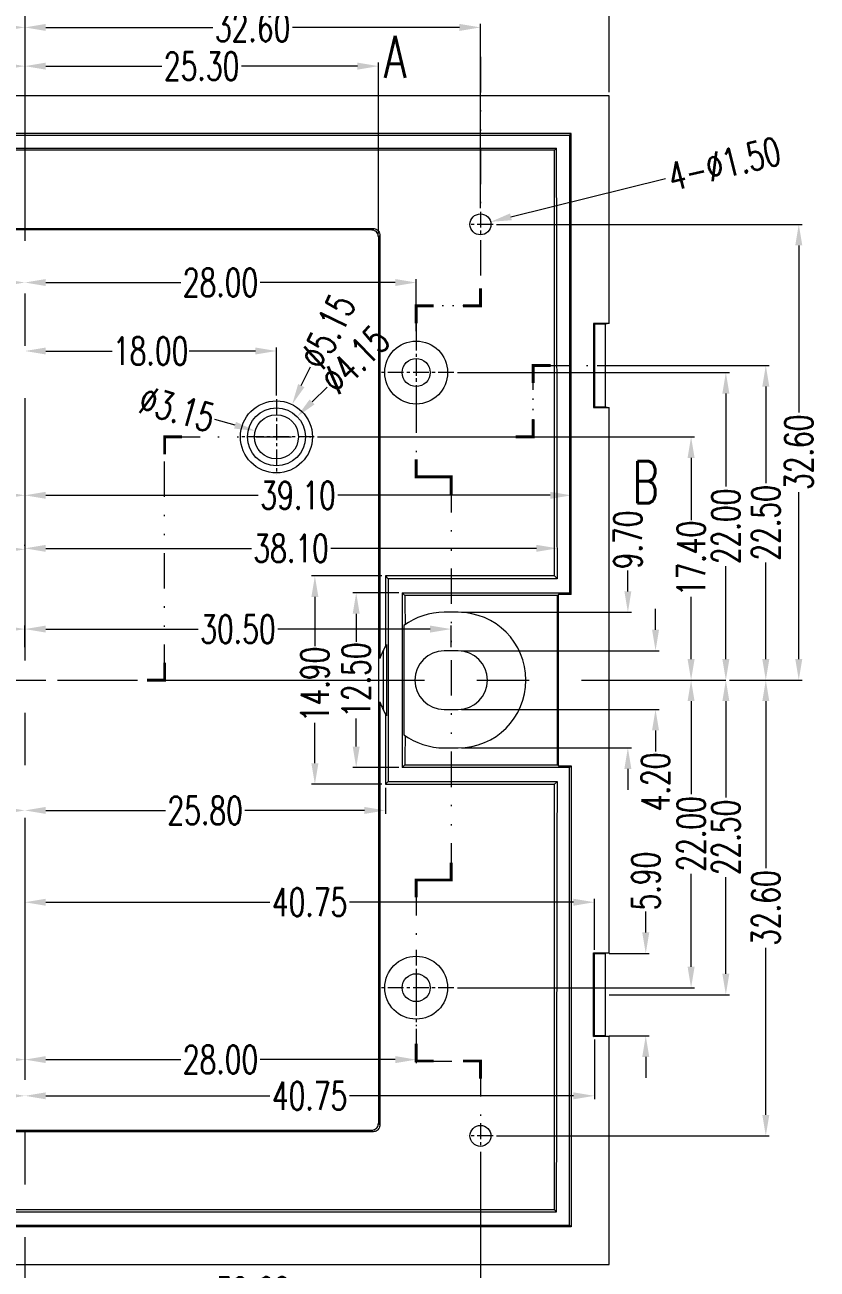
# Model space of a CAD drawing. Header units: millimetres. Extents: x 1179 to 2103, y 2567 to 2779.
# Drawn here: x 1583.4 to 1640.1, y 2640.8 to 2729.8 of the extents above; entities that cross this region are included whole.
import ezdxf
from ezdxf.enums import TextEntityAlignment as Align

# ---------------------------------------------------------------- set-up
doc = ezdxf.new("R2010")
doc.units = ezdxf.units.MM
for name, pattern in [('CENTER', [0.6, 0.375, -0.075, 0.075, -0.075]), ('DIVIDE', [31.75, 12.7, -6.35, 0, -6.35, 0, -6.35]), ('PHANTOM', [0.8, 0.45, -0.05, 0.1, -0.05, 0.1, -0.05])]:
    doc.linetypes.add(name, pattern=pattern)
doc.layers.get('Defpoints').update_dxf_attribs({"linetype": 'CONTINUOUS'})
for name, color, linetype, lineweight in [('dim', 82, 'CONTINUOUS', 9), ('hatch', 56, 'CONTINUOUS', 9), ('part', 7, 'CONTINUOUS', 20)]:
    doc.layers.add(name, color=color, linetype=linetype, lineweight=lineweight)
doc.styles.get("Standard").update_dxf_attribs({"font": 'romans.shx', "width": 0.7})
doc.dimstyles.new('02', dxfattribs={"dimscale": 0.5, "dimtxt": 4, "dimasz": 3, "dimexe": 0.5, "dimexo": 0.5, "dimgap": 0.09, "dimtad": 0, "dimzin": 0, "dimdsep": 46, "dimtxsty": 'Standard', "dimcen": 0, "dimclrd": 256, "dimclre": 256, "dimclrt": 6, "dimazin": 2, "dimtp": 0.01, "dimtm": 0.01, "dimtfac": 1, "dimtofl": 0, "dimtmove": 0, "dimatfit": 0, "dimfxl": 0, "dimtolj": 1, "dimtzin": 0, "dimlwd": -1, "dimlwe": -1, "dimarcsym": 0})

# ---------------------------------------------------------------- blocks, each defined once
blk = doc.blocks.new('*D153')
at = {"layer": 'Defpoints', "color": 0}
for p in [(3264.104, -1265.693), (3260.813, -1278.193), (3264.104, -1278.193)]:
    blk.add_point(p, dxfattribs=at)
at = {"layer": 'dim'}
for p, q in [((3263.854, -1265.693), (3260.563, -1265.693)), ((3260.813, -1267.193), (3260.813, -1269.198)), ((3260.813, -1276.693), (3260.813, -1274.688)), ((3263.854, -1278.193), (3260.563, -1278.193))]:
    blk.add_line(p, q, dxfattribs=at)
for points in [[(3260.563, -1267.193), (3261.063, -1267.193), (3260.813, -1265.693)], [(3260.563, -1276.693), (3261.063, -1276.693), (3260.813, -1278.193)]]:
    blk.add_solid(points, dxfattribs=at)
at = {"layer": 'dim', "color": 6, "insert": (3260.813, -1271.943), "char_height": 2, "attachment_point": 5, "rotation": 90}
blk.add_mtext('\\A1;12.50', dxfattribs=at)
blk = doc.blocks.new('*D152')
at = {"layer": 'Defpoints', "color": 0}
for p in [(3253.588, -1254.115), (3256.62, -1254.97)]:
    blk.add_point(p, dxfattribs=at)
at = {"layer": 'dim'}
blk.add_line((3252.145, -1253.709), (3250.701, -1253.302), dxfattribs=at)
blk.add_solid([(3252.212, -1253.468), (3252.077, -1253.949), (3253.588, -1254.115)], dxfattribs=at)
at = {"layer": 'dim', "color": 6, "insert": (3247.995, -1252.54), "char_height": 2, "attachment_point": 5, "rotation": 344.2674}
blk.add_mtext('\\A1;∅3.15', dxfattribs=at)
blk = doc.blocks.new('*D151')
at = {"layer": 'Defpoints', "color": 0}
for p in [(3256.587, -1253.09), (3253.622, -1255.995)]:
    blk.add_point(p, dxfattribs=at)
at = {"layer": 'dim'}
blk.add_line((3257.658, -1252.041), (3258.73, -1250.991), dxfattribs=at)
blk.add_solid([(3257.483, -1251.862), (3257.833, -1252.219), (3256.587, -1253.09)], dxfattribs=at)
at = {"layer": 'dim', "color": 6, "insert": (3260.738, -1249.023), "char_height": 2, "attachment_point": 5, "rotation": 44.4135}
blk.add_mtext('\\A1;∅4.15', dxfattribs=at)
blk = doc.blocks.new('*D150')
at = {"layer": 'Defpoints', "color": 0}
for p in [(3256.229, -1252.226), (3253.98, -1256.859)]:
    blk.add_point(p, dxfattribs=at)
at = {"layer": 'dim'}
blk.add_line((3256.884, -1250.876), (3257.538, -1249.527), dxfattribs=at)
blk.add_solid([(3256.659, -1250.767), (3257.108, -1250.986), (3256.229, -1252.226)], dxfattribs=at)
at = {"layer": 'dim', "color": 6, "insert": (3258.766, -1246.997), "char_height": 2, "attachment_point": 5, "rotation": 64.1147}
blk.add_mtext('\\A1;∅5.15', dxfattribs=at)
blk = doc.blocks.new('*D132')
at = {"layer": 'Defpoints', "color": 0}
for p in [(3268.104, -1269.843), (3268.104, -1274.043), (3282.233, -1274.043)]:
    blk.add_point(p, dxfattribs=at)
at = {"layer": 'dim'}
for p, q in [((3282.233, -1268.343), (3282.233, -1266.843)), ((3268.354, -1269.843), (3282.483, -1269.843)), ((3268.354, -1274.043), (3282.483, -1274.043)), ((3282.233, -1275.543), (3282.233, -1277.043))]:
    blk.add_line(p, q, dxfattribs=at)
for points in [[(3281.983, -1268.343), (3282.483, -1268.343), (3282.233, -1269.843)], [(3281.983, -1275.543), (3282.483, -1275.543), (3282.233, -1274.043)]]:
    blk.add_solid(points, dxfattribs=at)
at = {"layer": 'dim', "color": 6, "insert": (3282.233, -1279.221), "char_height": 2, "attachment_point": 5, "rotation": 90}
blk.add_mtext('\\A1;4.20', dxfattribs=at)
blk = doc.blocks.new('*D129')
at = {"layer": 'Defpoints', "color": 0}
for p in [(3237.104, -1268.291), (3237.104, -1268.291), (3207.104, -1269.343)]:
    blk.add_point(p, dxfattribs=at)
at = {"layer": 'dim'}
for p, q in [((3207.104, -1269.093), (3207.104, -1268.041)), ((3208.604, -1268.291), (3219.259, -1268.291)), ((3235.604, -1268.291), (3224.949, -1268.291))]:
    blk.add_line(p, q, dxfattribs=at)
for points in [[(3208.604, -1268.041), (3208.604, -1268.541), (3207.104, -1268.291)], [(3235.604, -1268.041), (3235.604, -1268.541), (3237.104, -1268.291)]]:
    blk.add_solid(points, dxfattribs=at)
at = {"layer": 'dim', "color": 6, "insert": (3222.104, -1268.291), "char_height": 2, "attachment_point": 5}
blk.add_mtext('\\A1;30.00', dxfattribs=at)
blk = doc.blocks.new('*D128')
at = {"layer": 'Defpoints', "color": 0}
for p in [(3237.104, -1268.291), (3237.104, -1269.843), (3267.604, -1269.843)]:
    blk.add_point(p, dxfattribs=at)
at = {"layer": 'dim'}
for p, q in [((3237.104, -1269.593), (3237.104, -1268.041)), ((3267.604, -1269.593), (3267.604, -1268.041)), ((3238.604, -1268.291), (3249.509, -1268.291)), ((3266.104, -1268.291), (3255.199, -1268.291))]:
    blk.add_line(p, q, dxfattribs=at)
for points in [[(3238.604, -1268.041), (3238.604, -1268.541), (3237.104, -1268.291)], [(3266.104, -1268.041), (3266.104, -1268.541), (3267.604, -1268.291)]]:
    blk.add_solid(points, dxfattribs=at)
at = {"layer": 'dim', "color": 6, "insert": (3252.354, -1268.291), "char_height": 2, "attachment_point": 5}
blk.add_mtext('\\A1;30.50', dxfattribs=at)
blk = doc.blocks.new('*D127')
at = {"layer": 'Defpoints', "color": 0}
for p in [(3268.104, -1267.093), (3280.252, -1267.093), (3268.104, -1276.793)]:
    blk.add_point(p, dxfattribs=at)
at = {"layer": 'dim'}
for p, q in [((3280.252, -1265.593), (3280.252, -1264.093)), ((3268.354, -1267.093), (3280.502, -1267.093)), ((3268.354, -1276.793), (3280.502, -1276.793)), ((3280.252, -1278.293), (3280.252, -1279.793))]:
    blk.add_line(p, q, dxfattribs=at)
for points in [[(3280.002, -1265.593), (3280.502, -1265.593), (3280.252, -1267.093)], [(3280.002, -1278.293), (3280.502, -1278.293), (3280.252, -1276.793)]]:
    blk.add_solid(points, dxfattribs=at)
at = {"layer": 'dim', "color": 6, "insert": (3280.252, -1261.914), "char_height": 2, "attachment_point": 5, "rotation": 90}
blk.add_mtext('\\A1;9.70', dxfattribs=at)
blk = doc.blocks.new('*D123')
at = {"layer": 'Defpoints', "color": 0}
for p in [(3268.977, -1239.523), (3270.432, -1239.162)]:
    blk.add_point(p, dxfattribs=at)
at = {"layer": 'dim'}
blk.add_line((3271.888, -1238.801), (3282.946, -1236.059), dxfattribs=at)
blk.add_solid([(3271.828, -1238.558), (3271.949, -1239.044), (3270.432, -1239.162)], dxfattribs=at)
at = {"layer": 'dim', "color": 6, "insert": (3287.163, -1235.013), "char_height": 2, "attachment_point": 5, "rotation": 13.92606}
blk.add_mtext('\\A1;4-∅1.50', dxfattribs=at)
blk = doc.blocks.new('*D122')
at = {"layer": 'Defpoints', "color": 0}
for p in [(3287.264, -1271.943), (3287.264, -1271.943), (3278.66, -1294.443)]:
    blk.add_point(p, dxfattribs=at)
at = {"layer": 'dim'}
for p, q in [((3287.264, -1273.443), (3287.264, -1280.348)), ((3287.264, -1292.943), (3287.264, -1286.038)), ((3278.91, -1294.443), (3287.514, -1294.443))]:
    blk.add_line(p, q, dxfattribs=at)
for points in [[(3287.014, -1273.443), (3287.514, -1273.443), (3287.264, -1271.943)], [(3287.014, -1292.943), (3287.514, -1292.943), (3287.264, -1294.443)]]:
    blk.add_solid(points, dxfattribs=at)
at = {"layer": 'dim', "color": 6, "insert": (3287.264, -1283.193), "char_height": 2, "attachment_point": 5, "rotation": 90}
blk.add_mtext('\\A1;22.50', dxfattribs=at)
blk = doc.blocks.new('*D121')
at = {"layer": 'Defpoints', "color": 0}
for p in [(3277.804, -1249.443), (3290.123, -1271.943), (3290.123, -1271.943)]:
    blk.add_point(p, dxfattribs=at)
at = {"layer": 'dim'}
for p, q in [((3278.054, -1249.443), (3290.373, -1249.443)), ((3290.123, -1250.943), (3290.123, -1257.848)), ((3290.123, -1270.443), (3290.123, -1263.538))]:
    blk.add_line(p, q, dxfattribs=at)
for points in [[(3289.873, -1250.943), (3290.373, -1250.943), (3290.123, -1249.443)], [(3289.873, -1270.443), (3290.373, -1270.443), (3290.123, -1271.943)]]:
    blk.add_solid(points, dxfattribs=at)
at = {"layer": 'dim', "color": 6, "insert": (3290.123, -1260.693), "char_height": 2, "attachment_point": 5, "rotation": 90}
blk.add_mtext('\\A1;22.50', dxfattribs=at)
blk = doc.blocks.new('*D120')
at = {"layer": 'Defpoints', "color": 0}
for p in [(3278.66, -1291.491), (3281.532, -1291.491), (3278.66, -1297.394)]:
    blk.add_point(p, dxfattribs=at)
at = {"layer": 'dim'}
for p, q in [((3281.532, -1289.991), (3281.532, -1288.491)), ((3278.91, -1291.491), (3281.782, -1291.491)), ((3278.91, -1297.394), (3281.782, -1297.394)), ((3281.532, -1298.894), (3281.532, -1300.394))]:
    blk.add_line(p, q, dxfattribs=at)
for points in [[(3281.282, -1289.991), (3281.782, -1289.991), (3281.532, -1291.491)], [(3281.282, -1298.894), (3281.782, -1298.894), (3281.532, -1297.394)]]:
    blk.add_solid(points, dxfattribs=at)
at = {"layer": 'dim', "color": 6, "insert": (3281.532, -1286.313), "char_height": 2, "attachment_point": 5, "rotation": 90}
blk.add_mtext('\\A1;5.90', dxfattribs=at)
blk = doc.blocks.new('*D119')
at = {"layer": 'Defpoints', "color": 0}
for p in [(3262.906, -1264.494), (3257.857, -1279.391), (3262.906, -1279.391)]:
    blk.add_point(p, dxfattribs=at)
at = {"layer": 'dim'}
for p, q in [((3262.656, -1264.494), (3257.607, -1264.494)), ((3257.857, -1265.994), (3257.857, -1269.509)), ((3257.857, -1277.891), (3257.857, -1274.999)), ((3262.656, -1279.391), (3257.607, -1279.391))]:
    blk.add_line(p, q, dxfattribs=at)
for points in [[(3257.607, -1265.994), (3258.107, -1265.994), (3257.857, -1264.494)], [(3257.607, -1277.891), (3258.107, -1277.891), (3257.857, -1279.391)]]:
    blk.add_solid(points, dxfattribs=at)
at = {"layer": 'dim', "color": 6, "insert": (3257.857, -1272.254), "char_height": 2, "attachment_point": 5, "rotation": 90}
blk.add_mtext('\\A1;14.90', dxfattribs=at)
blk = doc.blocks.new('*D117')
at = {"layer": 'Defpoints', "color": 0}
for p in [(3211.303, -1279.391), (3237.104, -1281.264), (3237.104, -1281.264)]:
    blk.add_point(p, dxfattribs=at)
at = {"layer": 'dim'}
for p, q in [((3211.303, -1279.641), (3211.303, -1281.514)), ((3212.803, -1281.264), (3221.359, -1281.264)), ((3235.604, -1281.264), (3227.049, -1281.264))]:
    blk.add_line(p, q, dxfattribs=at)
for points in [[(3212.803, -1281.014), (3212.803, -1281.514), (3211.303, -1281.264)], [(3235.604, -1281.014), (3235.604, -1281.514), (3237.104, -1281.264)]]:
    blk.add_solid(points, dxfattribs=at)
at = {"layer": 'dim', "color": 6, "insert": (3224.204, -1281.264), "char_height": 2, "attachment_point": 5}
blk.add_mtext('\\A1;25.80', dxfattribs=at)
blk = doc.blocks.new('*D116')
at = {"layer": 'Defpoints', "color": 0}
for p in [(3262.906, -1279.391), (3237.104, -1281.264), (3237.104, -1281.264)]:
    blk.add_point(p, dxfattribs=at)
at = {"layer": 'dim'}
for p, q in [((3262.906, -1279.641), (3262.906, -1281.514)), ((3238.604, -1281.264), (3247.16, -1281.264)), ((3261.406, -1281.264), (3252.85, -1281.264))]:
    blk.add_line(p, q, dxfattribs=at)
for points in [[(3238.604, -1281.014), (3238.604, -1281.514), (3237.104, -1281.264)], [(3261.406, -1281.014), (3261.406, -1281.514), (3262.906, -1281.264)]]:
    blk.add_solid(points, dxfattribs=at)
at = {"layer": 'dim', "color": 6, "insert": (3250.005, -1281.264), "char_height": 2, "attachment_point": 5}
blk.add_mtext('\\A1;25.80', dxfattribs=at)
blk = doc.blocks.new('*D115')
at = {"layer": 'Defpoints', "color": 0}
for p in [(3290.123, -1271.943), (3290.123, -1271.943), (3270.604, -1304.543)]:
    blk.add_point(p, dxfattribs=at)
at = {"layer": 'dim'}
for p, q in [((3290.123, -1273.443), (3290.123, -1285.398)), ((3290.123, -1303.043), (3290.123, -1291.088)), ((3270.854, -1304.543), (3290.373, -1304.543))]:
    blk.add_line(p, q, dxfattribs=at)
for points in [[(3289.873, -1273.443), (3290.373, -1273.443), (3290.123, -1271.943)], [(3289.873, -1303.043), (3290.373, -1303.043), (3290.123, -1304.543)]]:
    blk.add_solid(points, dxfattribs=at)
at = {"layer": 'dim', "color": 6, "insert": (3290.123, -1288.243), "char_height": 2, "attachment_point": 5, "rotation": 90}
blk.add_mtext('\\A1;32.60', dxfattribs=at)
blk = doc.blocks.new('*D114')
at = {"layer": 'Defpoints', "color": 0}
for p in [(3284.776, -1271.943), (3284.776, -1271.943), (3267.804, -1293.943)]:
    blk.add_point(p, dxfattribs=at)
at = {"layer": 'dim'}
for p, q in [((3284.776, -1273.443), (3284.776, -1280.098)), ((3284.776, -1292.443), (3284.776, -1285.788)), ((3268.054, -1293.943), (3285.026, -1293.943))]:
    blk.add_line(p, q, dxfattribs=at)
for points in [[(3284.526, -1273.443), (3285.026, -1273.443), (3284.776, -1271.943)], [(3284.526, -1292.443), (3285.026, -1292.443), (3284.776, -1293.943)]]:
    blk.add_solid(points, dxfattribs=at)
at = {"layer": 'dim', "color": 6, "insert": (3284.776, -1282.943), "char_height": 2, "attachment_point": 5, "rotation": 90}
blk.add_mtext('\\A1;22.00', dxfattribs=at)
blk = doc.blocks.new('*D113')
at = {"layer": 'Defpoints', "color": 0}
for p in [(3270.604, -1239.343), (3287.264, -1271.943), (3292.482, -1271.943)]:
    blk.add_point(p, dxfattribs=at)
at = {"layer": 'dim'}
for p, q in [((3270.854, -1239.343), (3292.732, -1239.343)), ((3292.482, -1240.843), (3292.482, -1252.798)), ((3292.482, -1270.443), (3292.482, -1258.488)), ((3287.514, -1271.943), (3292.732, -1271.943))]:
    blk.add_line(p, q, dxfattribs=at)
for points in [[(3292.232, -1240.843), (3292.732, -1240.843), (3292.482, -1239.343)], [(3292.232, -1270.443), (3292.732, -1270.443), (3292.482, -1271.943)]]:
    blk.add_solid(points, dxfattribs=at)
at = {"layer": 'dim', "color": 6, "insert": (3292.482, -1255.643), "char_height": 2, "attachment_point": 5, "rotation": 90}
blk.add_mtext('\\A1;32.60', dxfattribs=at)
blk = doc.blocks.new('*D112')
at = {"layer": 'Defpoints', "color": 0}
for p in [(3267.804, -1249.943), (3287.264, -1271.943), (3287.264, -1271.943)]:
    blk.add_point(p, dxfattribs=at)
at = {"layer": 'dim'}
for p, q in [((3268.054, -1249.943), (3287.514, -1249.943)), ((3287.264, -1251.443), (3287.264, -1258.098)), ((3287.264, -1270.443), (3287.264, -1263.788))]:
    blk.add_line(p, q, dxfattribs=at)
for points in [[(3287.014, -1251.443), (3287.514, -1251.443), (3287.264, -1249.943)], [(3287.014, -1270.443), (3287.514, -1270.443), (3287.264, -1271.943)]]:
    blk.add_solid(points, dxfattribs=at)
at = {"layer": 'dim', "color": 6, "insert": (3287.264, -1260.943), "char_height": 2, "attachment_point": 5, "rotation": 90}
blk.add_mtext('\\A1;22.00', dxfattribs=at)
blk = doc.blocks.new('*D111')
at = {"layer": 'Defpoints', "color": 0}
for p in [(3257.804, -1254.543), (3284.776, -1271.943), (3284.776, -1271.943)]:
    blk.add_point(p, dxfattribs=at)
at = {"layer": 'dim'}
for p, q in [((3258.054, -1254.543), (3285.026, -1254.543)), ((3284.776, -1256.043), (3284.776, -1260.498)), ((3284.776, -1270.443), (3284.776, -1265.988))]:
    blk.add_line(p, q, dxfattribs=at)
for points in [[(3284.526, -1256.043), (3285.026, -1256.043), (3284.776, -1254.543)], [(3284.526, -1270.443), (3285.026, -1270.443), (3284.776, -1271.943)]]:
    blk.add_solid(points, dxfattribs=at)
at = {"layer": 'dim', "color": 6, "insert": (3284.776, -1263.243), "char_height": 2, "attachment_point": 5, "rotation": 90}
blk.add_mtext('\\A1;17.40', dxfattribs=at)
blk = doc.blocks.new('*D110')
at = {"layer": 'Defpoints', "color": 0}
for p in [(3277.853, -1297.394), (3237.104, -1301.678), (3237.104, -1301.678)]:
    blk.add_point(p, dxfattribs=at)
at = {"layer": 'dim'}
for p, q in [((3277.853, -1297.644), (3277.853, -1301.928)), ((3238.604, -1301.678), (3254.634, -1301.678)), ((3276.353, -1301.678), (3260.324, -1301.678))]:
    blk.add_line(p, q, dxfattribs=at)
for points in [[(3238.604, -1301.428), (3238.604, -1301.928), (3237.104, -1301.678)], [(3276.353, -1301.428), (3276.353, -1301.928), (3277.853, -1301.678)]]:
    blk.add_solid(points, dxfattribs=at)
at = {"layer": 'dim', "color": 6, "insert": (3257.479, -1301.678), "char_height": 2, "attachment_point": 5}
blk.add_mtext('\\A1;40.75', dxfattribs=at)
blk = doc.blocks.new('*D109')
at = {"layer": 'Defpoints', "color": 0}
for p in [(3196.356, -1297.394), (3237.104, -1301.678), (3237.104, -1301.678)]:
    blk.add_point(p, dxfattribs=at)
at = {"layer": 'dim'}
for p, q in [((3196.356, -1297.644), (3196.356, -1301.928)), ((3197.856, -1301.678), (3213.885, -1301.678)), ((3235.604, -1301.678), (3219.575, -1301.678))]:
    blk.add_line(p, q, dxfattribs=at)
for points in [[(3197.856, -1301.428), (3197.856, -1301.928), (3196.356, -1301.678)], [(3235.604, -1301.428), (3235.604, -1301.928), (3237.104, -1301.678)]]:
    blk.add_solid(points, dxfattribs=at)
at = {"layer": 'dim', "color": 6, "insert": (3216.73, -1301.678), "char_height": 2, "attachment_point": 5}
blk.add_mtext('\\A1;40.75', dxfattribs=at)
blk = doc.blocks.new('*D108')
at = {"layer": 'Defpoints', "color": 0}
for p in [(3237.104, -1287.831), (3237.104, -1287.831), (3277.853, -1291.491)]:
    blk.add_point(p, dxfattribs=at)
at = {"layer": 'dim'}
for p, q in [((3277.853, -1291.241), (3277.853, -1287.581)), ((3238.604, -1287.831), (3254.634, -1287.831)), ((3276.353, -1287.831), (3260.324, -1287.831))]:
    blk.add_line(p, q, dxfattribs=at)
for points in [[(3238.604, -1287.581), (3238.604, -1288.081), (3237.104, -1287.831)], [(3276.353, -1287.581), (3276.353, -1288.081), (3277.853, -1287.831)]]:
    blk.add_solid(points, dxfattribs=at)
at = {"layer": 'dim', "color": 6, "insert": (3257.479, -1287.831), "char_height": 2, "attachment_point": 5}
blk.add_mtext('\\A1;40.75', dxfattribs=at)
blk = doc.blocks.new('*D107')
at = {"layer": 'Defpoints', "color": 0}
for p in [(3269.704, -1305.443), (3237.104, -1315.638), (3237.104, -1315.638)]:
    blk.add_point(p, dxfattribs=at)
at = {"layer": 'dim'}
for p, q in [((3269.704, -1305.693), (3269.704, -1315.888)), ((3238.604, -1315.638), (3250.559, -1315.638)), ((3268.204, -1315.638), (3256.249, -1315.638))]:
    blk.add_line(p, q, dxfattribs=at)
for points in [[(3238.604, -1315.388), (3238.604, -1315.888), (3237.104, -1315.638)], [(3268.204, -1315.388), (3268.204, -1315.888), (3269.704, -1315.638)]]:
    blk.add_solid(points, dxfattribs=at)
at = {"layer": 'dim', "color": 6, "insert": (3253.404, -1315.638), "char_height": 2, "attachment_point": 5}
blk.add_mtext('\\A1;32.60', dxfattribs=at)
blk = doc.blocks.new('*D105')
at = {"layer": 'Defpoints', "color": 0}
for p in [(3209.104, -1296.643), (3237.104, -1299.087), (3237.104, -1299.087)]:
    blk.add_point(p, dxfattribs=at)
at = {"layer": 'dim'}
for p, q in [((3209.104, -1296.893), (3209.104, -1299.337)), ((3210.604, -1299.087), (3220.259, -1299.087)), ((3235.604, -1299.087), (3225.949, -1299.087))]:
    blk.add_line(p, q, dxfattribs=at)
for points in [[(3210.604, -1298.837), (3210.604, -1299.337), (3209.104, -1299.087)], [(3235.604, -1298.837), (3235.604, -1299.337), (3237.104, -1299.087)]]:
    blk.add_solid(points, dxfattribs=at)
at = {"layer": 'dim', "color": 6, "insert": (3223.104, -1299.087), "char_height": 2, "attachment_point": 5}
blk.add_mtext('\\A1;28.00', dxfattribs=at)
blk = doc.blocks.new('*D104')
at = {"layer": 'Defpoints', "color": 0}
for p in [(3265.104, -1296.643), (3237.104, -1299.087), (3237.104, -1299.087)]:
    blk.add_point(p, dxfattribs=at)
at = {"layer": 'dim'}
for p, q in [((3265.104, -1296.893), (3265.104, -1299.337)), ((3238.604, -1299.087), (3248.259, -1299.087)), ((3263.604, -1299.087), (3253.949, -1299.087))]:
    blk.add_line(p, q, dxfattribs=at)
for points in [[(3238.604, -1298.837), (3238.604, -1299.337), (3237.104, -1299.087)], [(3263.604, -1298.837), (3263.604, -1299.337), (3265.104, -1299.087)]]:
    blk.add_solid(points, dxfattribs=at)
at = {"layer": 'dim', "color": 6, "insert": (3251.104, -1299.087), "char_height": 2, "attachment_point": 5}
blk.add_mtext('\\A1;28.00', dxfattribs=at)
blk = doc.blocks.new('*D89')
at = {"layer": 'Defpoints', "color": 0}
for p in [(3237.104, -1262.59), (3275.205, -1262.517), (3275.205, -1262.517)]:
    blk.add_point(p, dxfattribs=at)
at = {"layer": 'dim'}
for p, q in [((3237.104, -1262.34), (3237.104, -1262.267)), ((3238.604, -1262.517), (3253.31, -1262.517)), ((3273.705, -1262.517), (3259, -1262.517))]:
    blk.add_line(p, q, dxfattribs=at)
for points in [[(3238.604, -1262.267), (3238.604, -1262.767), (3237.104, -1262.517)], [(3273.705, -1262.267), (3273.705, -1262.767), (3275.205, -1262.517)]]:
    blk.add_solid(points, dxfattribs=at)
at = {"layer": 'dim', "color": 6, "insert": (3256.155, -1262.517), "char_height": 2, "attachment_point": 5}
blk.add_mtext('\\A1;38.10', dxfattribs=at)
blk = doc.blocks.new('*D88')
at = {"layer": 'Defpoints', "color": 0}
for p in [(3237.104, -1258.724), (3276.204, -1258.724), (3276.204, -1258.724)]:
    blk.add_point(p, dxfattribs=at)
at = {"layer": 'dim'}
for p, q in [((3238.604, -1258.724), (3253.809, -1258.724)), ((3274.704, -1258.724), (3259.499, -1258.724))]:
    blk.add_line(p, q, dxfattribs=at)
for points in [[(3238.604, -1258.474), (3238.604, -1258.974), (3237.104, -1258.724)], [(3274.704, -1258.474), (3274.704, -1258.974), (3276.204, -1258.724)]]:
    blk.add_solid(points, dxfattribs=at)
at = {"layer": 'dim', "color": 6, "insert": (3256.654, -1258.724), "char_height": 2, "attachment_point": 5}
blk.add_mtext('\\A1;39.10', dxfattribs=at)
blk = doc.blocks.new('*D87')
at = {"layer": 'Defpoints', "color": 0}
for p in [(3237.104, -1248.401), (3237.104, -1248.401), (3255.104, -1251.843)]:
    blk.add_point(p, dxfattribs=at)
at = {"layer": 'dim'}
for p, q in [((3238.604, -1248.401), (3243.359, -1248.401)), ((3253.604, -1248.401), (3248.849, -1248.401)), ((3255.104, -1251.593), (3255.104, -1248.151))]:
    blk.add_line(p, q, dxfattribs=at)
for points in [[(3238.604, -1248.151), (3238.604, -1248.651), (3237.104, -1248.401)], [(3253.604, -1248.151), (3253.604, -1248.651), (3255.104, -1248.401)]]:
    blk.add_solid(points, dxfattribs=at)
at = {"layer": 'dim', "color": 6, "insert": (3246.104, -1248.401), "char_height": 2, "attachment_point": 5}
blk.add_mtext('\\A1;18.00', dxfattribs=at)
blk = doc.blocks.new('*D86')
at = {"layer": 'Defpoints', "color": 0}
for p in [(3237.104, -1243.502), (3237.104, -1243.502), (3209.104, -1247.243)]:
    blk.add_point(p, dxfattribs=at)
at = {"layer": 'dim'}
for p, q in [((3209.104, -1246.993), (3209.104, -1243.252)), ((3210.604, -1243.502), (3220.259, -1243.502)), ((3235.604, -1243.502), (3225.949, -1243.502))]:
    blk.add_line(p, q, dxfattribs=at)
for points in [[(3210.604, -1243.252), (3210.604, -1243.752), (3209.104, -1243.502)], [(3235.604, -1243.252), (3235.604, -1243.752), (3237.104, -1243.502)]]:
    blk.add_solid(points, dxfattribs=at)
at = {"layer": 'dim', "color": 6, "insert": (3223.104, -1243.502), "char_height": 2, "attachment_point": 5}
blk.add_mtext('\\A1;28.00', dxfattribs=at)
blk = doc.blocks.new('*D85')
at = {"layer": 'Defpoints', "color": 0}
for p in [(3237.104, -1243.502), (3237.104, -1243.502), (3265.104, -1247.243)]:
    blk.add_point(p, dxfattribs=at)
at = {"layer": 'dim'}
for p, q in [((3265.104, -1246.993), (3265.104, -1243.252)), ((3238.604, -1243.502), (3248.259, -1243.502)), ((3263.604, -1243.502), (3253.949, -1243.502))]:
    blk.add_line(p, q, dxfattribs=at)
for points in [[(3238.604, -1243.252), (3238.604, -1243.752), (3237.104, -1243.502)], [(3263.604, -1243.252), (3263.604, -1243.752), (3265.104, -1243.502)]]:
    blk.add_solid(points, dxfattribs=at)
at = {"layer": 'dim', "color": 6, "insert": (3251.104, -1243.502), "char_height": 2, "attachment_point": 5}
blk.add_mtext('\\A1;28.00', dxfattribs=at)
blk = doc.blocks.new('*D84')
at = {"layer": 'Defpoints', "color": 0}
for p in [(3237.104, -1222.915), (3237.104, -1222.915), (3278.904, -1230.143)]:
    blk.add_point(p, dxfattribs=at)
at = {"layer": 'dim'}
for p, q in [((3278.904, -1229.893), (3278.904, -1222.665)), ((3238.604, -1222.915), (3255.159, -1222.915)), ((3277.404, -1222.915), (3260.849, -1222.915))]:
    blk.add_line(p, q, dxfattribs=at)
for points in [[(3238.604, -1222.665), (3238.604, -1223.165), (3237.104, -1222.915)], [(3277.404, -1222.665), (3277.404, -1223.165), (3278.904, -1222.915)]]:
    blk.add_solid(points, dxfattribs=at)
at = {"layer": 'dim', "color": 6, "insert": (3258.004, -1222.915), "char_height": 2, "attachment_point": 5}
blk.add_mtext('\\A1;41.80', dxfattribs=at)
blk = doc.blocks.new('*D83')
at = {"layer": 'Defpoints', "color": 0}
for p in [(3237.104, -1225.255), (3237.104, -1225.255), (3269.704, -1238.443)]:
    blk.add_point(p, dxfattribs=at)
at = {"layer": 'dim'}
for p, q in [((3238.604, -1225.255), (3250.559, -1225.255)), ((3268.204, -1225.255), (3256.249, -1225.255)), ((3269.704, -1238.193), (3269.704, -1225.005))]:
    blk.add_line(p, q, dxfattribs=at)
for points in [[(3238.604, -1225.005), (3238.604, -1225.505), (3237.104, -1225.255)], [(3268.204, -1225.005), (3268.204, -1225.505), (3269.704, -1225.255)]]:
    blk.add_solid(points, dxfattribs=at)
at = {"layer": 'dim', "color": 6, "insert": (3253.404, -1225.255), "char_height": 2, "attachment_point": 5}
blk.add_mtext('\\A1;32.60', dxfattribs=at)
blk = doc.blocks.new('*D82')
at = {"layer": 'Defpoints', "color": 0}
for p in [(3237.104, -1228.024), (3237.104, -1228.024), (3262.404, -1240.242)]:
    blk.add_point(p, dxfattribs=at)
at = {"layer": 'dim'}
for p, q in [((3238.604, -1228.024), (3246.909, -1228.024)), ((3260.904, -1228.024), (3252.599, -1228.024)), ((3262.404, -1239.992), (3262.404, -1227.774))]:
    blk.add_line(p, q, dxfattribs=at)
for points in [[(3238.604, -1227.774), (3238.604, -1228.274), (3237.104, -1228.024)], [(3260.904, -1227.774), (3260.904, -1228.274), (3262.404, -1228.024)]]:
    blk.add_solid(points, dxfattribs=at)
at = {"layer": 'dim', "color": 6, "insert": (3249.754, -1228.024), "char_height": 2, "attachment_point": 5}
blk.add_mtext('\\A1;25.30', dxfattribs=at)
blk = doc.blocks.new('*D81')
at = {"layer": 'Defpoints', "color": 0}
for p in [(3237.104, -1222.915), (3237.104, -1222.915), (3195.304, -1230.143)]:
    blk.add_point(p, dxfattribs=at)
at = {"layer": 'dim'}
for p, q in [((3195.304, -1229.893), (3195.304, -1222.665)), ((3196.804, -1222.915), (3213.359, -1222.915)), ((3235.604, -1222.915), (3219.049, -1222.915))]:
    blk.add_line(p, q, dxfattribs=at)
for points in [[(3196.804, -1222.665), (3196.804, -1223.165), (3195.304, -1222.915)], [(3235.604, -1222.665), (3235.604, -1223.165), (3237.104, -1222.915)]]:
    blk.add_solid(points, dxfattribs=at)
at = {"layer": 'dim', "color": 6, "insert": (3216.204, -1222.915), "char_height": 2, "attachment_point": 5}
blk.add_mtext('\\A1;41.80', dxfattribs=at)
blk = doc.blocks.new('*D80')
at = {"layer": 'Defpoints', "color": 0}
for p in [(3198.004, -1258.724), (3237.104, -1258.724), (3237.104, -1258.724)]:
    blk.add_point(p, dxfattribs=at)
at = {"layer": 'dim'}
for p, q in [((3199.504, -1258.724), (3214.709, -1258.724)), ((3235.604, -1258.724), (3220.399, -1258.724))]:
    blk.add_line(p, q, dxfattribs=at)
for points in [[(3199.504, -1258.474), (3199.504, -1258.974), (3198.004, -1258.724)], [(3235.604, -1258.474), (3235.604, -1258.974), (3237.104, -1258.724)]]:
    blk.add_solid(points, dxfattribs=at)
at = {"layer": 'dim', "color": 6, "insert": (3217.554, -1258.724), "char_height": 2, "attachment_point": 5}
blk.add_mtext('\\A1;39.10', dxfattribs=at)
blk = doc.blocks.new('*D79')
at = {"layer": 'Defpoints', "color": 0}
for p in [(3199.008, -1262.59), (3237.104, -1262.59), (3237.104, -1262.59)]:
    blk.add_point(p, dxfattribs=at)
at = {"layer": 'dim'}
for p, q in [((3200.508, -1262.59), (3215.211, -1262.59)), ((3235.604, -1262.59), (3220.901, -1262.59))]:
    blk.add_line(p, q, dxfattribs=at)
for points in [[(3200.508, -1262.34), (3200.508, -1262.84), (3199.008, -1262.59)], [(3235.604, -1262.34), (3235.604, -1262.84), (3237.104, -1262.59)]]:
    blk.add_solid(points, dxfattribs=at)
at = {"layer": 'dim', "color": 6, "insert": (3218.056, -1262.59), "char_height": 2, "attachment_point": 5}
blk.add_mtext('\\A1;38.10', dxfattribs=at)
blk = doc.blocks.new('*D78')
at = {"layer": 'Defpoints', "color": 0}
for p in [(3237.104, -1225.255), (3237.104, -1225.255), (3204.504, -1238.443)]:
    blk.add_point(p, dxfattribs=at)
at = {"layer": 'dim'}
for p, q in [((3204.504, -1238.193), (3204.504, -1225.005)), ((3206.004, -1225.255), (3217.959, -1225.255)), ((3235.604, -1225.255), (3223.649, -1225.255))]:
    blk.add_line(p, q, dxfattribs=at)
for points in [[(3206.004, -1225.005), (3206.004, -1225.505), (3204.504, -1225.255)], [(3235.604, -1225.005), (3235.604, -1225.505), (3237.104, -1225.255)]]:
    blk.add_solid(points, dxfattribs=at)
at = {"layer": 'dim', "color": 6, "insert": (3220.804, -1225.255), "char_height": 2, "attachment_point": 5}
blk.add_mtext('\\A1;32.60', dxfattribs=at)
blk = doc.blocks.new('*D77')
at = {"layer": 'Defpoints', "color": 0}
for p in [(3237.104, -1228.024), (3237.104, -1228.024), (3211.804, -1240.242)]:
    blk.add_point(p, dxfattribs=at)
at = {"layer": 'dim'}
for p, q in [((3211.804, -1239.992), (3211.804, -1227.774)), ((3213.304, -1228.024), (3221.609, -1228.024)), ((3235.604, -1228.024), (3227.299, -1228.024))]:
    blk.add_line(p, q, dxfattribs=at)
for points in [[(3213.304, -1227.774), (3213.304, -1228.274), (3211.804, -1228.024)], [(3235.604, -1227.774), (3235.604, -1228.274), (3237.104, -1228.024)]]:
    blk.add_solid(points, dxfattribs=at)
at = {"layer": 'dim', "color": 6, "insert": (3224.454, -1228.024), "char_height": 2, "attachment_point": 5}
blk.add_mtext('\\A1;25.30', dxfattribs=at)

msp = doc.modelspace()

# ---------------------------------------------------------------- linework, layer by layer
at = {"layer": 'hatch', "linetype": 'DIVIDE', "ltscale": 0.2}
for p, q in [((1615.961, 2727.462), (1615.961, 2709.658)), ((1611.361, 2709.658), (1611.361, 2697.425)), ((1619.733, 2705.389), (1627.786, 2705.389)), ((1593.361, 2700.289), (1619.733, 2700.289)), ((1593.361, 2682.889), (1593.361, 2700.289)), ((1613.861, 2697.425), (1613.861, 2668.591)), ((1536.477, 2682.889), (1593.361, 2682.889)), ((1611.361, 2668.591), (1611.361, 2655.638)), ((1611.361, 2655.638), (1615.961, 2655.638)), ((1615.961, 2655.638), (1615.961, 2638.207))]:
    msp.add_line(p, q, dxfattribs=at)
at = {"layer": 'hatch', "linetype": 'DIVIDE', "ltscale": 0.1}
for p, q in [((1615.961, 2709.658), (1611.361, 2709.658)), ((1619.733, 2700.289), (1619.733, 2705.389)), ((1611.361, 2697.425), (1613.861, 2697.425)), ((1613.861, 2668.591), (1611.361, 2668.591))]:
    msp.add_line(p, q, dxfattribs=at)
at = {"layer": 'hatch', "flags": 128}
for points in [[(1615.961, 2727.462, 0, 0, 0), (1614.244, 2727.462, 0.9, 0, 0), (1611.244, 2727.462, 0, 0, 0)], [(1627.786, 2705.389, 0, 0, 0), (1627.786, 2702.389, 0.9, 0, 0), (1627.786, 2699.389, 0, 0, 0)]]:
    msp.add_lwpolyline(points, format="xyseb", dxfattribs=at)
at = {"layer": 'hatch', "const_width": 0.2, "flags": 128}
for points in [[(1615.961, 2710.908), (1615.961, 2709.658), (1614.711, 2709.658)], [(1612.611, 2709.658), (1611.361, 2709.658), (1611.361, 2708.408)], [(1619.733, 2704.139), (1619.733, 2705.389), (1620.983, 2705.389)], [(1618.483, 2700.289), (1619.733, 2700.289), (1619.733, 2701.539)], [(1593.361, 2699.039), (1593.361, 2700.289), (1594.611, 2700.289)], [(1611.361, 2698.675), (1611.361, 2697.425), (1612.611, 2697.425)], [(1612.611, 2697.425), (1613.861, 2697.425), (1613.861, 2696.175)], [(1592.111, 2682.889), (1593.361, 2682.889), (1593.361, 2684.139)], [(1613.861, 2669.841), (1613.861, 2668.591), (1612.611, 2668.591)], [(1612.611, 2668.591), (1611.361, 2668.591), (1611.361, 2667.341)], [(1611.361, 2656.888), (1611.361, 2655.638), (1612.611, 2655.638)], [(1614.711, 2655.638), (1615.961, 2655.638), (1615.961, 2654.388)]]:
    msp.add_lwpolyline(points, dxfattribs=at)
at = {"layer": 'part', "color": 1, "linetype": 'CENTER', "ltscale": 50}
for p, q in [((1583.361, 2733.049), (1583.361, 2632.729)), ((1533.201, 2682.889), (1633.521, 2682.889))]:
    msp.add_line(p, q, dxfattribs=at)
at = {"layer": 'part', "color": 7, "linetype": 'Continuous'}
for p, q in [((1625.161, 2724.689), (1541.561, 2724.689)), ((1625.161, 2708.389), (1625.161, 2724.689)), ((1622.461, 2721.989), (1544.261, 2721.989)), ((1544.383, 2721.866), (1622.339, 2721.866)), ((1622.461, 2721.989), (1622.339, 2721.866)), ((1622.339, 2721.866), (1622.339, 2689.139)), ((1622.461, 2689.016), (1622.461, 2721.989)), ((1545.322, 2720.927), (1621.4, 2720.927)), ((1621.261, 2720.788), (1545.461, 2720.788)), ((1558.45, 2715.196), (1608.272, 2715.196)), ((1608.166, 2715.089), (1558.556, 2715.089)), ((1608.166, 2715.089), (1608.272, 2715.196)), ((1608.661, 2714.589), (1608.767, 2714.696)), ((1624.061, 2708.389), (1624.11, 2708.34)), ((1624.061, 2708.389), (1624.061, 2702.389)), ((1625.161, 2708.389), (1624.061, 2708.389)), ((1624.11, 2708.34), (1624.11, 2702.437)), ((1624.916, 2708.34), (1624.11, 2708.34)), ((1625.161, 2708.389), (1624.916, 2708.34)), ((1624.916, 2702.437), (1624.916, 2708.34)), ((1624.061, 2702.389), (1624.11, 2702.437)), ((1624.061, 2702.389), (1625.161, 2702.389)), ((1624.11, 2702.437), (1624.916, 2702.437)), ((1624.916, 2702.437), (1625.161, 2702.389)), ((1625.161, 2663.389), (1625.161, 2702.389)), ((1609.162, 2690.337), (1609.361, 2690.139)), ((1621.261, 2690.337), (1609.162, 2690.337)), ((1609.361, 2690.139), (1609.361, 2675.639)), ((1621.459, 2690.139), (1609.361, 2690.139)), ((1621.268, 2690.337), (1621.465, 2690.139)), ((1610.361, 2689.139), (1610.361, 2676.639)), ((1610.56, 2688.939), (1610.361, 2689.139)), ((1610.361, 2689.139), (1622.339, 2689.139)), ((1621.461, 2688.939), (1610.56, 2688.939)), ((1621.461, 2688.939), (1621.538, 2689.016)), ((1622.461, 2689.016), (1621.538, 2689.016)), ((1622.461, 2689.016), (1622.339, 2689.139)), ((1614.361, 2687.739), (1613.361, 2687.739)), ((1610.483, 2686.792), (1610.483, 2678.985)), ((1609.239, 2685.444), (1609.239, 2680.333)), ((1614.361, 2684.989), (1613.361, 2684.989)), ((1613.361, 2680.789), (1614.361, 2680.789)), ((1613.361, 2678.039), (1614.361, 2678.039)), ((1610.56, 2676.838), (1610.361, 2676.639)), ((1622.339, 2676.639), (1610.361, 2676.639)), ((1610.56, 2676.838), (1621.461, 2676.838)), ((1621.538, 2676.761), (1621.461, 2676.838)), ((1621.538, 2676.761), (1622.461, 2676.761)), ((1622.461, 2676.761), (1622.339, 2676.639)), ((1622.339, 2643.911), (1622.339, 2676.639)), ((1622.461, 2676.761), (1622.461, 2643.789)), ((1609.162, 2675.44), (1609.361, 2675.639)), ((1609.162, 2675.44), (1621.261, 2675.44)), ((1609.361, 2675.639), (1621.459, 2675.639)), ((1621.465, 2675.639), (1621.268, 2675.44)), ((1624.061, 2657.389), (1624.061, 2663.389)), ((1624.061, 2663.389), (1624.11, 2663.34)), ((1624.061, 2663.389), (1625.161, 2663.389)), ((1624.11, 2657.437), (1624.11, 2663.34)), ((1624.11, 2663.34), (1624.916, 2663.34)), ((1625.161, 2663.389), (1624.916, 2663.34)), ((1624.916, 2657.437), (1624.916, 2663.34)), ((1624.061, 2657.389), (1624.11, 2657.437)), ((1625.161, 2657.389), (1624.061, 2657.389)), ((1624.916, 2657.437), (1624.11, 2657.437)), ((1624.916, 2657.437), (1625.161, 2657.389)), ((1625.161, 2641.089), (1625.161, 2657.389)), ((1608.272, 2650.582), (1558.45, 2650.582)), ((1558.556, 2650.689), (1608.166, 2650.689)), ((1608.166, 2650.689), (1608.272, 2650.582)), ((1608.661, 2651.188), (1608.767, 2651.081)), ((1545.322, 2644.85), (1621.4, 2644.85)), ((1621.261, 2644.989), (1545.461, 2644.989)), ((1622.461, 2643.789), (1544.261, 2643.789)), ((1544.383, 2643.911), (1622.339, 2643.911)), ((1622.461, 2643.789), (1622.339, 2643.911)), ((1541.561, 2641.089), (1625.161, 2641.089))]:
    msp.add_line(p, q, dxfattribs=at)
at = {"layer": 'part', "color": 1, "linetype": 'CENTER', "ltscale": 3}
for p, q in [((1615.961, 2716.389), (1615.961, 2714.589)), ((1616.861, 2715.489), (1615.061, 2715.489)), ((1611.361, 2707.589), (1611.361, 2702.189)), ((1614.061, 2704.889), (1608.661, 2704.889)), ((1601.361, 2702.989), (1601.361, 2697.589)), ((1604.061, 2700.289), (1598.661, 2700.289)), ((1611.361, 2663.589), (1611.361, 2658.189)), ((1614.061, 2660.889), (1608.661, 2660.889)), ((1615.961, 2651.189), (1615.961, 2649.389)), ((1616.861, 2650.289), (1615.061, 2650.289))]:
    msp.add_line(p, q, dxfattribs=at)
at = {"layer": 'part', "color": 7, "linetype": 'PHANTOM'}
for p, q in [((1611.361, 2697.425), (1613.861, 2697.425)), ((1613.861, 2668.591), (1611.361, 2668.591))]:
    msp.add_line(p, q, dxfattribs=at)
at = {"layer": 'part', "color": 7, "linetype": 'Continuous'}
for centre, radius in [((1615.961, 2715.489), 0.75), ((1611.361, 2704.889), 2.25), ((1611.361, 2704.889), 1), ((1601.361, 2700.289), 2.575), ((1601.361, 2700.289), 2.075), ((1601.361, 2700.289), 1.575), ((1611.361, 2660.889), 2.25), ((1611.361, 2660.889), 1), ((1615.961, 2650.289), 0.75)]:
    msp.add_circle(centre, radius, dxfattribs=at)
for centre, radius, start, end in [((1613.361, 2682.889), 4.85, 90, 126.39608), ((1614.361, 2682.889), 4.85, 270, 90), ((1613.361, 2682.889), 4.85, 148.20462, 161.35443), ((1613.361, 2682.889), 2.1, 90, 270), ((1614.361, 2682.889), 2.1, 270, 90), ((1613.361, 2682.889), 4.85, 198.64557, 211.79538), ((1613.361, 2682.889), 4.85, 233.60392, 270)]:
    msp.add_arc(centre, radius, start, end, dxfattribs=at)
for points in [[(1621.268, 2690.337), (1621.259, 2700.539), (1621.259, 2710.698), (1621.268, 2720.788)], [(1621.406, 2720.927), (1621.36, 2720.881), (1621.314, 2720.834), (1621.268, 2720.788)], [(1621.465, 2690.139), (1621.446, 2700.365), (1621.426, 2710.632), (1621.406, 2720.927)], [(1608.661, 2714.589), (1608.636, 2714.745), (1608.566, 2714.884), (1608.456, 2714.994), (1608.319, 2715.064), (1608.166, 2715.089)], [(1608.272, 2715.196), (1608.425, 2715.171), (1608.562, 2715.101), (1608.672, 2714.991), (1608.742, 2714.852), (1608.767, 2714.696)], [(1608.661, 2714.589), (1608.661, 2701.958), (1608.661, 2689.249), (1608.661, 2684.439)], [(1608.767, 2714.696), (1608.766, 2704.655), (1608.766, 2694.561), (1608.765, 2684.439)], [(1609.162, 2690.337), (1609.161, 2688.67), (1609.161, 2686.992), (1609.16, 2685.444)], [(1610.56, 2688.939), (1610.56, 2688.242), (1610.561, 2687.546), (1610.561, 2686.849)], [(1621.461, 2688.939), (1621.461, 2684.906), (1621.461, 2680.871), (1621.461, 2676.838)], [(1621.538, 2676.761), (1621.539, 2680.846), (1621.539, 2684.931), (1621.538, 2689.016)], [(1609.16, 2685.444), (1609.16, 2685.313)], [(1608.661, 2684.439), (1608.661, 2681.338)], [(1609.001, 2685.013), (1609.001, 2683.597), (1609.001, 2682.18), (1609.001, 2680.764)], [(1608.661, 2681.338), (1608.661, 2676.528), (1608.661, 2663.819), (1608.661, 2651.188)], [(1608.765, 2681.338), (1608.766, 2671.216), (1608.766, 2661.122), (1608.767, 2651.081)], [(1609.16, 2680.464), (1609.16, 2680.333)], [(1609.16, 2680.333), (1609.161, 2678.786), (1609.161, 2677.107), (1609.162, 2675.44)], [(1610.561, 2678.928), (1610.561, 2678.231), (1610.56, 2677.535), (1610.56, 2676.838)], [(1621.268, 2644.989), (1621.259, 2655.079), (1621.259, 2665.238), (1621.268, 2675.44)], [(1621.406, 2644.85), (1621.426, 2655.145), (1621.446, 2665.412), (1621.465, 2675.639)], [(1608.166, 2650.689), (1608.318, 2650.713), (1608.456, 2650.783), (1608.565, 2650.892), (1608.636, 2651.032), (1608.661, 2651.188)], [(1608.767, 2651.081), (1608.742, 2650.925), (1608.671, 2650.785), (1608.562, 2650.676), (1608.424, 2650.606), (1608.272, 2650.582)], [(1621.268, 2644.989), (1621.314, 2644.943), (1621.36, 2644.896), (1621.406, 2644.85)]]:
    msp.add_spline(points, degree=3, dxfattribs=at)

# ---------------------------------------------------------------- texts
at = {"layer": 'hatch', "width": 0.7}
for s, p in [('A', (1609.853, 2727.462)), ('B', (1627.786, 2697.042))]:
    msp.add_text(s, height=3, dxfattribs=at).set_placement(p, align=Align.MIDDLE)

# ---------------------------------------------------------------- dimensions: what is measured, and where the dimension line sits
at = {"layer": 'dim'}
for base, p1, p2, picture, middle in [((1583.361, 2731.916), (1541.561, 2724.689), (1583.361, 2731.916), '*D81', (1562.461, 2731.916)), ((1583.361, 2731.916), (1625.161, 2724.689), (1583.361, 2731.916), '*D84', (1604.261, 2731.916)), ((1583.361, 2729.576), (1550.761, 2716.389), (1583.361, 2729.576), '*D78', (1567.061, 2729.576)), ((1583.361, 2729.576), (1615.961, 2716.389), (1583.361, 2729.576), '*D83', (1599.661, 2729.576)), ((1583.361, 2726.807), (1558.061, 2714.589), (1583.361, 2726.807), '*D77', (1570.711, 2726.807)), ((1583.361, 2726.807), (1608.661, 2714.589), (1583.361, 2726.807), '*D82', (1596.011, 2726.807)), ((1583.361, 2711.329), (1555.361, 2707.589), (1583.361, 2711.329), '*D86', (1569.361, 2711.329)), ((1583.361, 2711.329), (1611.361, 2707.589), (1583.361, 2711.329), '*D85', (1597.361, 2711.329)), ((1583.361, 2706.43), (1601.361, 2702.989), (1583.361, 2706.43), '*D87', (1592.361, 2706.43)), ((1583.361, 2696.107), (1544.261, 2696.107), (1583.361, 2696.107), '*D80', (1563.811, 2696.107)), ((1622.461, 2696.107), (1583.361, 2696.107), (1622.461, 2696.107), '*D88', (1602.911, 2696.107)), ((1583.361, 2692.241), (1545.264, 2692.241), (1583.361, 2692.241), '*D79', (1564.312, 2692.241)), ((1621.461, 2692.314), (1583.361, 2692.241), (1621.461, 2692.314), '*D89', (1602.411, 2692.314)), ((1583.361, 2686.54), (1553.361, 2685.489), (1583.361, 2686.54), '*D129', (1568.361, 2686.54)), ((1583.361, 2686.54), (1613.861, 2684.989), (1583.361, 2684.989), '*D128', (1598.611, 2686.54)), ((1583.361, 2673.567), (1557.559, 2675.44), (1583.361, 2673.567), '*D117', (1570.46, 2673.567)), ((1583.361, 2673.567), (1609.162, 2675.44), (1583.361, 2673.567), '*D116', (1596.262, 2673.567)), ((1583.361, 2667), (1624.11, 2663.34), (1583.361, 2667), '*D108', (1603.735, 2667)), ((1583.361, 2655.744), (1611.361, 2658.189), (1583.361, 2655.744), '*D104', (1597.361, 2655.744)), ((1583.361, 2653.153), (1542.612, 2657.437), (1583.361, 2653.153), '*D109', (1562.986, 2653.153)), ((1583.361, 2653.153), (1624.11, 2657.437), (1583.361, 2653.153), '*D110', (1603.735, 2653.153)), ((1583.361, 2639.193), (1615.961, 2649.389), (1583.361, 2639.193), '*D107', (1599.661, 2639.193))]:
    dim = msp.add_linear_dim(base=base, p1=p1, p2=p2, dimstyle='02', dxfattribs=at)
    dim.commit()
    dim.dimension.update_dxf_attribs({"geometry": picture, "text_midpoint": middle, "insert": (-1653.744, 3954.831)})
dim = msp.add_diameter_dim_2p(p1=(1615.233, 2715.308), p2=(1616.689, 2715.669), text='4-<>', dimstyle='02', dxfattribs=at)
dim.commit()
dim.dimension.update_dxf_attribs({"geometry": '*D123', "text_midpoint": (1633.42, 2719.818), "dimtype": 131, "insert": (-1653.744, 3954.831)})
for base, p1, p2, picture, middle in [((1638.738, 2682.889), (1616.861, 2715.489), (1633.521, 2682.889), '*D113', (1638.738, 2699.189)), ((1633.521, 2682.889), (1614.061, 2704.889), (1633.521, 2682.889), '*D112', (1633.521, 2693.889)), ((1636.38, 2682.889), (1624.061, 2705.389), (1636.38, 2682.889), '*D121', (1636.38, 2694.139)), ((1631.032, 2682.889), (1604.061, 2700.289), (1631.032, 2682.889), '*D111', (1631.032, 2691.589)), ((1607.07, 2676.639), (1610.361, 2689.139), (1610.361, 2676.639), '*D153', (1607.07, 2682.889)), ((1628.489, 2680.789), (1614.361, 2684.989), (1614.361, 2680.789), '*D132', (1628.489, 2675.61)), ((1631.032, 2682.889), (1614.061, 2660.889), (1631.032, 2682.889), '*D114', (1631.032, 2671.889)), ((1636.38, 2682.889), (1616.861, 2650.289), (1636.38, 2682.889), '*D115', (1636.38, 2666.589)), ((1633.521, 2682.889), (1624.916, 2660.389), (1633.521, 2682.889), '*D122', (1633.521, 2671.639)), ((1627.788, 2663.34), (1624.916, 2657.437), (1624.916, 2663.34), '*D120', (1627.788, 2668.518))]:
    dim = msp.add_linear_dim(base=base, p1=p1, p2=p2, angle=90, dimstyle='02', dxfattribs=at)
    dim.commit()
    dim.dimension.update_dxf_attribs({"geometry": picture, "text_midpoint": middle, "insert": (-1653.744, 3954.831)})
for p1, p2, picture, middle in [((1600.237, 2697.972), (1602.485, 2702.605), '*D150', (1605.022, 2707.834)), ((1599.879, 2698.836), (1602.843, 2701.741), '*D151', (1606.994, 2705.808)), ((1602.877, 2699.861), (1599.845, 2700.716), '*D152', (1594.251, 2702.291))]:
    dim = msp.add_diameter_dim_2p(p1=p1, p2=p2, dimstyle='02', dxfattribs=at)
    dim.commit()
    dim.dimension.update_dxf_attribs({"geometry": picture, "text_midpoint": middle, "insert": (-1653.744, 3954.831)})
for base, p1, p2, picture, middle in [((1626.508, 2687.739), (1614.361, 2678.039), (1614.361, 2687.739), '*D127', (1626.508, 2692.917)), ((1604.113, 2675.44), (1609.162, 2690.337), (1609.162, 2675.44), '*D119', (1604.113, 2682.577))]:
    dim = msp.add_linear_dim(base=base, p1=p1, p2=p2, angle=90, dimstyle='02', dxfattribs=at)
    dim.commit()
    dim.dimension.update_dxf_attribs({"geometry": picture, "text_midpoint": middle, "dimtype": 128, "insert": (-1653.744, 3954.831)})
dim = msp.add_linear_dim(base=(1583.361, 2655.744), p1=(1555.361, 2658.189), p2=(1583.361, 2655.744), dimstyle='02', dxfattribs=at)
dim.commit()
dim.dimension.update_dxf_attribs({"geometry": '*D105', "text_midpoint": (1569.361, 2655.744), "dimtype": 128, "insert": (-1653.744, 3954.831)})

doc.saveas('drawing.dxf')
